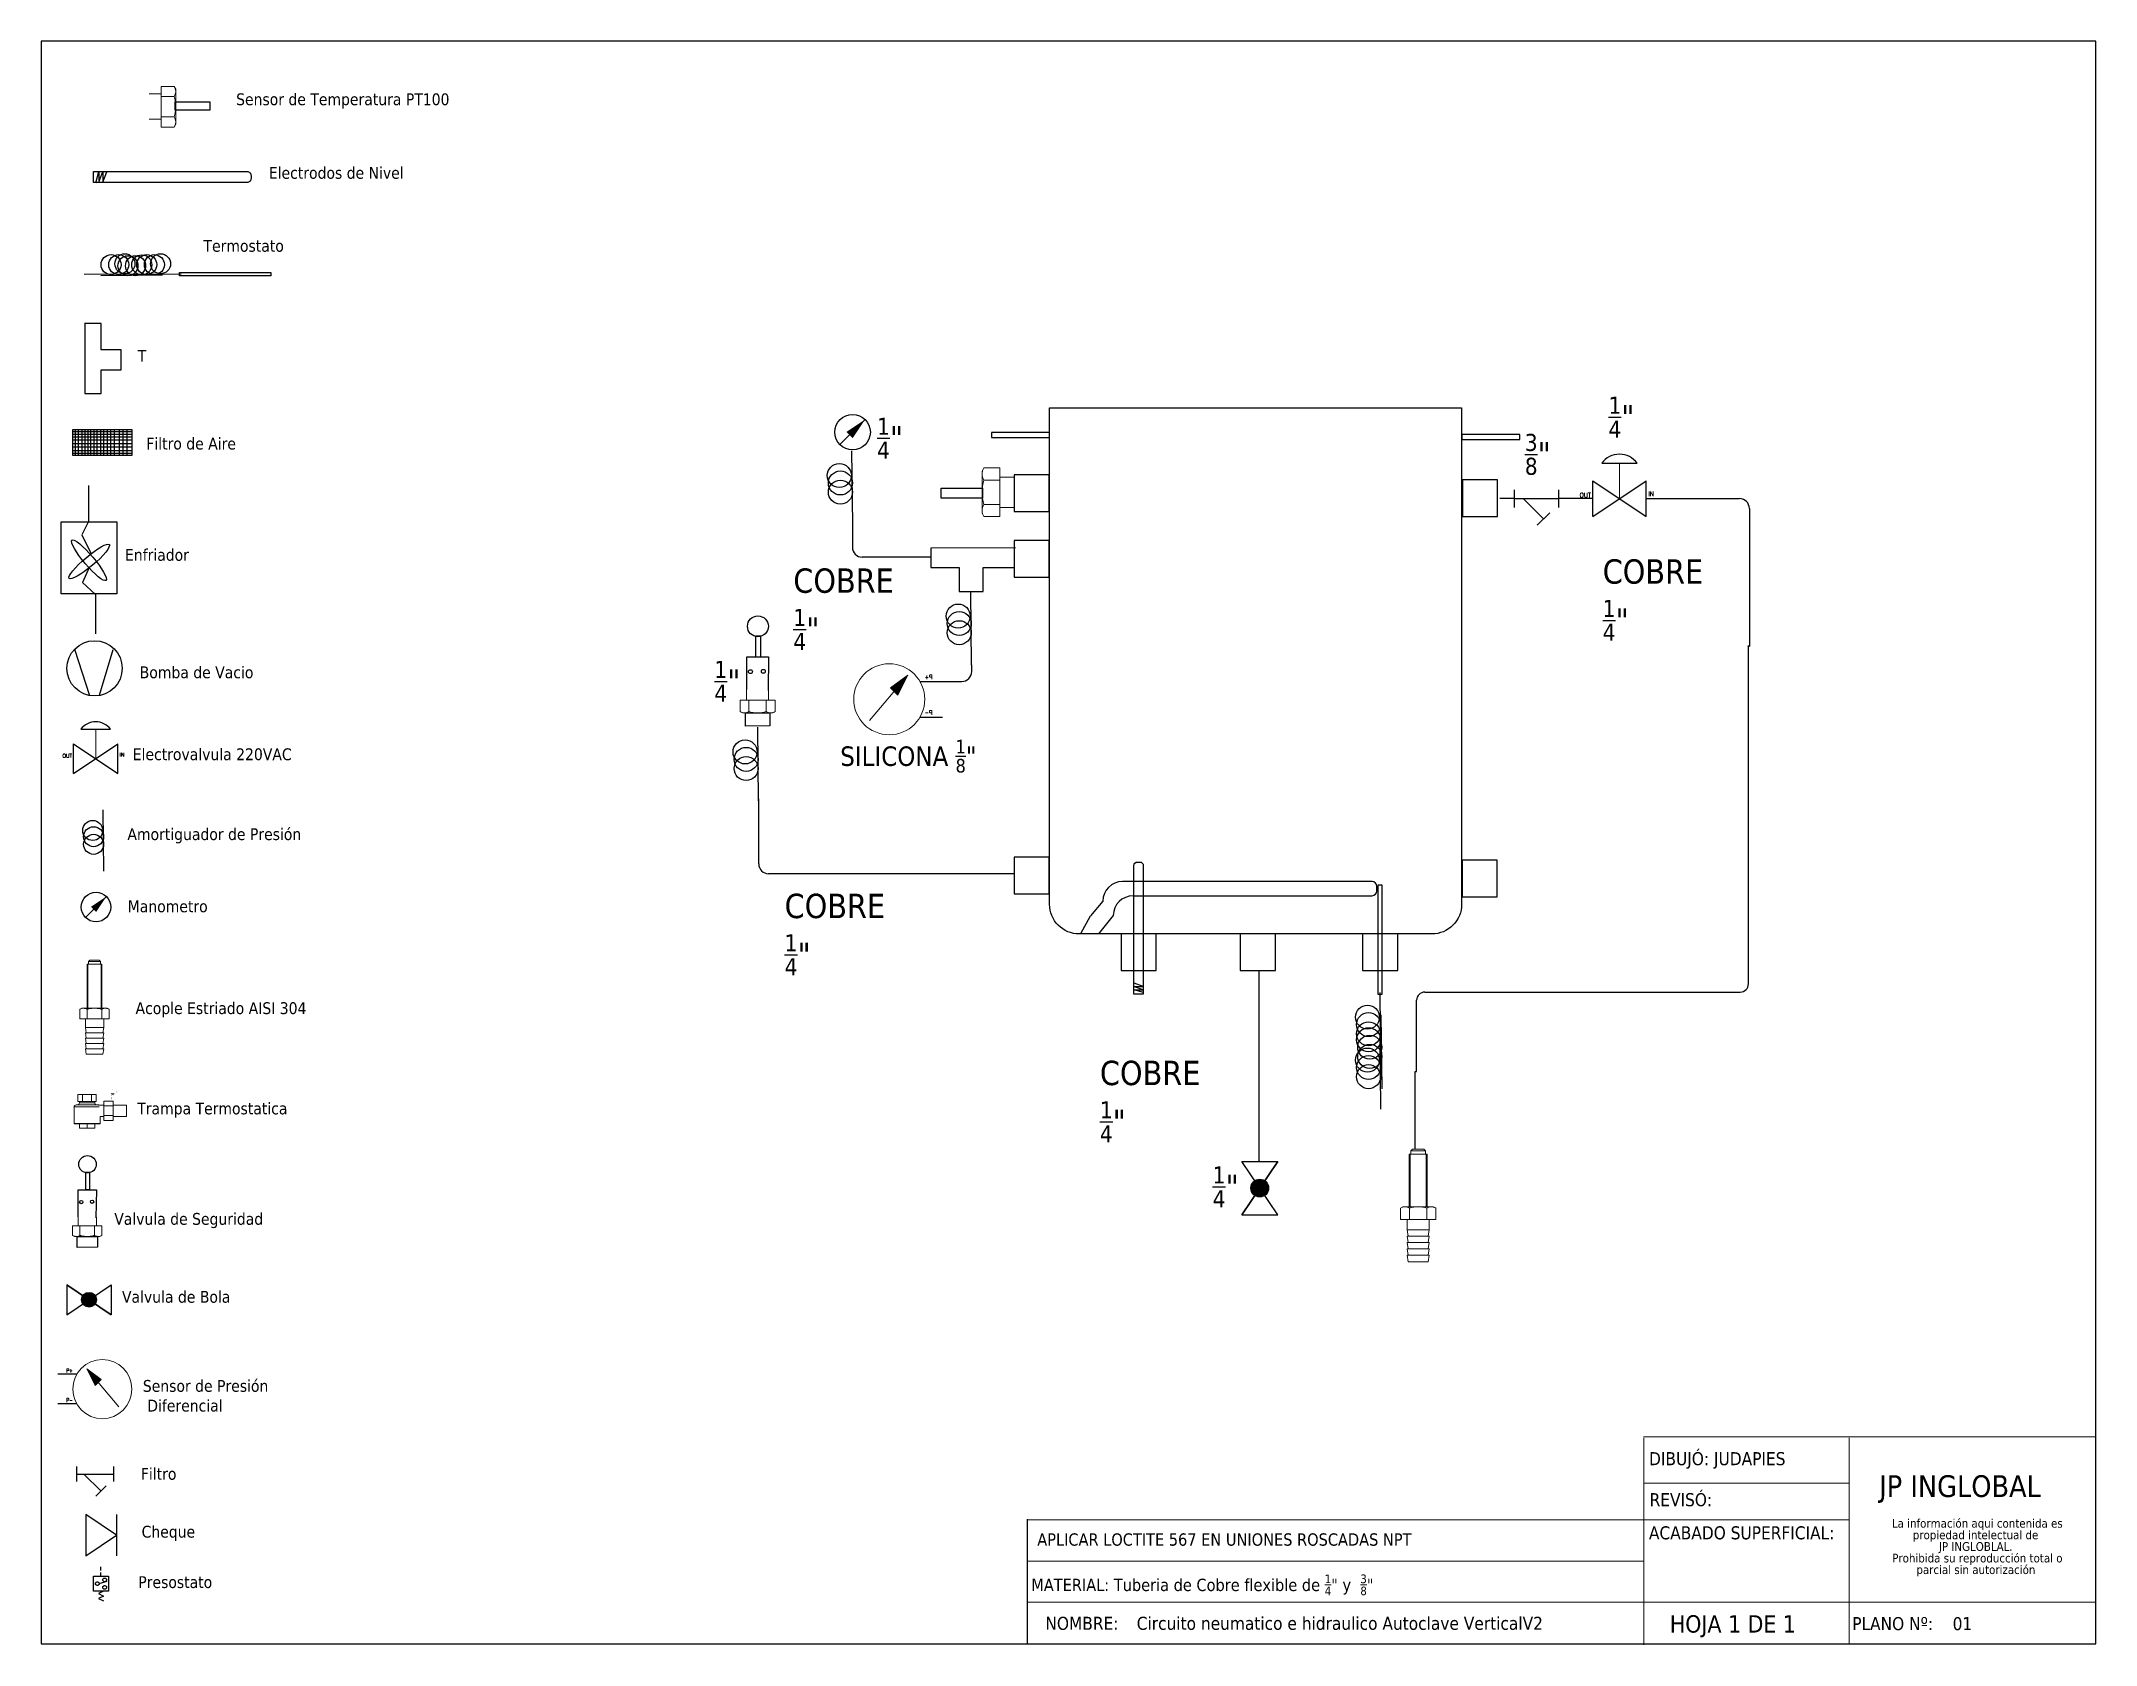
# Model space of a CAD drawing. Header units: millimetres. Extents: x 15 to 265, y 10 to 205.
import ezdxf
from ezdxf.enums import TextEntityAlignment as Align

# ---------------------------------------------------------------- set-up
doc = ezdxf.new("R2010")
doc.units = ezdxf.units.MM
doc.linetypes.add('CENTERX2', pattern=[20.32, 12.7, -2.54, 2.54, -2.54])
for name, color, linetype in [('CONTORNO', 179, 'Continuous'), ('SYMS', 7, 'Continuous'), ('TERMS', 123, 'Continuous'), ('WIRENO', 250, 'Continuous'), ('WIRES', 7, 'Continuous')]:
    doc.layers.add(name, color=color, linetype=linetype)
doc.styles.add('SLDTEXTSTYLE0', font='tahoma.ttf')
doc.styles.add('SLDTEXTSTYLE1', font='tahomabd.ttf')
doc.styles.get("Standard").update_dxf_attribs({"font": 'tahoma.ttf'})
doc.styles.add('WD', font='romans.shx')

# ---------------------------------------------------------------- blocks, each defined once
blk = doc.blocks.new('SW_NOTE_2')
at = {"layer": 'CONTORNO', "color": 0, "char_height": 1.0583, "attachment_point": 2, "style": 'SLDTEXTSTYLE0'}
for s, insert in [('La información aqui contenida es ', (10.29, 1.34)), ('propiedad intelectual de', (10.08, -0.07)), ('JP INGLOBLAL.', (10.1, -1.48)), ('Prohibida su reproducción total o ', (10.3, -2.89)), ('parcial sin autorización', (10.12, -4.3))]:
    blk.add_mtext(s, dxfattribs=dict(at, insert=insert))
blk = doc.blocks.new('HGVA1_DIAPHRAGM_VALVE2')
at = {"color": 7, "linetype": 'Continuous', "lineweight": 0, "ltscale": 3.2258}
for p, q in [((-0.25, 0.5), (0.25, 0.5)), ((0, 0), (0, 0.5))]:
    blk.add_line(p, q, dxfattribs=at)
for p, q in [((-0.375, -0.25), (-0.375, 0.25)), ((-0.375, -0.25), (0.375, 0.25)), ((-0.375, 0.25), (0.375, -0.25)), ((0.375, -0.25), (0.375, 0.25))]:
    blk.add_line(p, q)
at = {"ltscale": 25.4, "flags": 128}
blk.add_lwpolyline([(0.25, 0.5, 0.5), (-0.25, 0.5)], format="xyb", close=True, dxfattribs=at)
at = {"style": 'WD', "flags": 1}
for tag, p in [('INST', (-0.469, 0.748)), ('LOC', (-0.469, 0.587)), ('TAG1', (-0.469, 0.378))]:
    blk.add_attdef(tag, text='', height=0.125, dxfattribs=at).set_placement(p, align=Align.RIGHT)
at = {"style": 'WD'}
blk.add_attdef('TERM01', text='', height=0.0625, dxfattribs=at).set_placement((-0.399, 0.018), align=Align.RIGHT)
for tag, p, height in [('X4TERM01', (-0.375, 0), 0.005), ('X1TERM02', (0.375, 0), 0.005), ('TERM02', (0.406, 0.036), 0.0625), ('RATING1', (0.388, -0.162), 0.125), ('DESC1', (0.388, -0.378), 0.125), ('DESC2', (0.388, -0.562), 0.125), ('WDTAGALT', (0.388, -0.907), 0.125), ('DESC3', (0.388, -0.752), 0.125)]:
    blk.add_attdef(tag, p, '', height=height, dxfattribs=at)
blk.add_attdef('XREF', text='', height=0.0625, rotation=0.0625, dxfattribs=at).set_placement((0.518, 0.271), align=Align.TOP_CENTER)
at = {"style": 'WD', "flags": 1}
for tag, p in [('WDTYPE', (-0.154, -0.127)), ('FAMILY', (-0.143, -0.17)), ('CAT', (-0.143, -0.215)), ('MFG', (-0.141, -0.246)), ('ASSYCODE', (-0.113, -0.275))]:
    blk.add_attdef(tag, text='', height=0.01, dxfattribs=at).set_placement(p, align=Align.CENTER)
blk = doc.blocks.new('HME1_PRESS_M')
blk.add_line((0.036, -0.088), (0.213, 0.089))
blk.add_circle((0.125, 0), 0.125)
blk.add_solid([(0.082, 0.002), (0.126, -0.042), (0.213, 0.089)])
at = {"style": 'WD', "width": 0.7}
for tag, p in [('INST', (0.125, 0.5)), ('LOC', (0.125, 0.344)), ('TAG1', (0.125, 0.188)), ('DESC1', (0.125, -0.344)), ('DESC2', (0.125, -0.5)), ('DESC3', (0.125, -0.656)), ('WDTAGALT', (0.125, -0.812))]:
    blk.add_attdef(tag, text='', height=0.125, dxfattribs=at).set_placement(p, align=Align.CENTER)
blk.add_attdef('TERM01', text='', height=0.0625, dxfattribs=at).set_placement((-0.032, 0.031), align=Align.RIGHT)
at = {"style": 'WD'}
for tag, p, height, flags in [('X4TERM01', (0, 0), 0.005, 1), ('WDTYPE', (0.062, 0.062), 0.01, 1), ('WDBLKNAM', (0.134, 0.001), 0.01, 9), ('X1TERM02', (0.248, 0), 0.005, 1), ('FAMILY', (0.13, -0.035), 0.01, 9)]:
    blk.add_attdef(tag, p, '', height=height, dxfattribs=dict(at, flags=flags))
at = {"style": 'WD', "width": 0.7}
for tag, p, height in [('TERM02', (0.28, 0.031), 0.0625), ('RATING1', (0.281, -0.188), 0.125)]:
    blk.add_attdef(tag, p, '', height=height, dxfattribs=at)
at = {"style": 'WD'}
blk.add_attdef('XREF', text='', height=0.0625, dxfattribs=at).set_placement((-0.031, -0.125), align=Align.RIGHT)
at = {"linetype": 'Continuous', "style": 'WD', "flags": 9}
for tag, p in [('MFG', (0.128, -0.085)), ('ASSYCODE', (0.13, -0.103)), ('CAT', (0.13, -0.066))]:
    blk.add_attdef(tag, p, '', height=0.01, dxfattribs=at)
blk = doc.blocks.new('Acople Estriado')
at = {"color": 7, "linetype": 'Continuous', "lineweight": 15}
for p, q in [((6.78, 5.633), (6.78, 5.138)), ((6.78, 5.633), (6.947, 5.633)), ((6.811, 5.678), (6.796, 5.663)), ((6.796, 5.663), (6.796, 5.633)), ((6.931, 5.663), (6.796, 5.663)), ((6.811, 5.678), (6.916, 5.678)), ((6.931, 5.663), (6.916, 5.678)), ((6.931, 5.633), (6.931, 5.663)), ((6.947, 5.138), (6.947, 5.633)), ((6.721, 5.138), (6.699, 5.126)), ((6.699, 5.126), (6.699, 5.019)), ((6.699, 5.019), (6.781, 5.019)), ((6.74, 5.138), (6.721, 5.138)), ((6.864, 5.138), (6.74, 5.138)), ((6.761, 5.019), (6.761, 4.922)), ((6.781, 5.126), (6.781, 5.019)), ((6.781, 5.019), (6.946, 5.019)), ((6.988, 5.138), (6.864, 5.138)), ((6.946, 5.126), (6.946, 5.019)), ((6.946, 5.019), (7.029, 5.019)), ((6.967, 4.922), (6.967, 5.019)), ((7.007, 5.138), (6.988, 5.138)), ((7.029, 5.126), (7.007, 5.138)), ((7.029, 5.126), (7.029, 5.019)), ((6.761, 4.922), (6.769, 4.862)), ((6.864, 4.922), (6.761, 4.922)), ((6.761, 4.862), (6.769, 4.802)), ((6.864, 4.862), (6.761, 4.862)), ((6.967, 4.922), (6.864, 4.922)), ((6.967, 4.862), (6.864, 4.862)), ((6.959, 4.862), (6.967, 4.922)), ((6.959, 4.802), (6.967, 4.862)), ((6.761, 4.802), (6.769, 4.742)), ((6.864, 4.802), (6.761, 4.802)), ((6.761, 4.742), (6.769, 4.682)), ((6.864, 4.742), (6.761, 4.742)), ((6.761, 4.682), (6.769, 4.622)), ((6.864, 4.682), (6.761, 4.682)), ((6.967, 4.802), (6.864, 4.802)), ((6.967, 4.742), (6.864, 4.742)), ((6.967, 4.682), (6.864, 4.682)), ((6.959, 4.742), (6.967, 4.802)), ((6.959, 4.682), (6.967, 4.742)), ((6.959, 4.622), (6.967, 4.682)), ((6.864, 4.622), (6.769, 4.622)), ((6.959, 4.622), (6.864, 4.622))]:
    blk.add_line(p, q, dxfattribs=at)
at = {"color": 7, "linetype": 'Continuous', "lineweight": 0}
for p, q in [((6.79, 5.633), (6.79, 5.138)), ((6.938, 5.633), (6.938, 5.138))]:
    blk.add_line(p, q, dxfattribs=at)
at = {"color": 7, "linetype": 'Continuous', "lineweight": 15}
for points, knots in [([(6.699, 5.126), (6.706, 5.13), (6.712, 5.133), (6.726, 5.137), (6.733, 5.138), (6.74, 5.138)], [0, 0, 0, 0, 0.5, 0.5, 1, 1, 1, 1]), ([(6.74, 5.138), (6.744, 5.138), (6.747, 5.138), (6.754, 5.137), (6.757, 5.136), (6.768, 5.133), (6.775, 5.13), (6.781, 5.126)], [0, 0, 0, 0, 0.25, 0.25, 0.5, 0.5, 1, 1, 1, 1]), ([(6.864, 5.138), (6.85, 5.138), (6.836, 5.137), (6.808, 5.133), (6.795, 5.13), (6.781, 5.126)], [0, 0, 0, 0, 0.5, 0.5, 1, 1, 1, 1]), ([(6.946, 5.126), (6.933, 5.13), (6.919, 5.133), (6.892, 5.137), (6.878, 5.138), (6.864, 5.138)], [0, 0, 0, 0, 0.5, 0.5, 1, 1, 1, 1]), ([(6.946, 5.126), (6.953, 5.13), (6.96, 5.133), (6.974, 5.137), (6.981, 5.138), (6.988, 5.138)], [0, 0, 0, 0, 0.5, 0.5, 1, 1, 1, 1]), ([(6.988, 5.138), (6.991, 5.138), (6.995, 5.138), (7.002, 5.137), (7.005, 5.136), (7.015, 5.133), (7.022, 5.13), (7.029, 5.126)], [0, 0, 0, 0, 0.25, 0.25, 0.5, 0.5, 1, 1, 1, 1])]:
    blk.add_open_spline(points, degree=3, knots=knots, dxfattribs=at)
blk = doc.blocks.new('Trampo')
for points in [[(117.7, 258.3), (117.2, 257.8), (116.2, 257.8), (115.7, 257.3), (115.7, 256.3), (117.7, 256.3), (117.7, 256.3), (115.6, 256.3), (115.6, 257.3), (116.2, 257.9), (117.2, 257.9), (117.7, 258.4), (117.7, 258.9), (117.2, 259.3), (116.2, 259.3), (115.7, 258.8), (115.6, 258.9), (116.2, 259.4), (117.2, 259.4), (117.7, 258.9)], [(117.2, 260.5), (116.2, 260.5), (116.2, 260.5), (116.6, 260.5), (116.6, 263.5), (116.2, 263), (116.1, 263.1), (116.7, 263.6), (116.7, 263.6), (116.7, 260.5), (117.2, 260.5)], [(119.7, 262.2), (119, 260.7), (118.9, 260.7), (119.6, 262.2)], [(120.5, 262.2), (119.7, 260.7), (119.6, 260.7), (120.4, 262.2)]]:
    blk.add_hatch(color=7).paths.add_polyline_path(points)
at = {"color": 7, "linetype": 'Continuous', "lineweight": 15}
for points in [[(90.5, 251.1), (90.5, 239.8), (90.5, 239.8)], [(92, 252.5), (106.7, 252.5), (106.7, 252.5)], [(93.1, 259.5), (105.5, 259.5), (105.5, 254.7), (93.1, 254.7)], [(93.1, 254.7), (93.1, 259.5), (93.1, 259.5)], [(94.2, 254.7), (94.2, 254), (94.2, 254)], [(96.2, 254.7), (96.2, 259.5), (96.2, 259.5)], [(102.4, 254.7), (102.4, 259.5), (102.4, 259.5)], [(104.5, 254), (104.5, 254.7), (104.5, 254.7)], [(110.7, 252.3), (107.4, 252.3), (107.4, 252.3)], [(117, 255), (110.7, 255), (110.7, 241.9), (117, 241.9)], [(117, 251.8), (110.7, 251.8), (110.7, 251.8)], [(117, 255), (117, 241.9), (117, 241.9)], [(126.1, 252.3), (117, 252.3), (117, 252.3)], [(126.1, 252.3), (126.1, 244.6), (126.1, 244.6)], [(107.9, 239.7), (90.7, 239.7), (90.7, 239.7)], [(104.5, 239.7), (104.5, 236.7), (94.2, 236.7), (94.2, 239.7)], [(99.3, 239.7), (99.3, 236.7), (99.3, 236.7)], [(108.2, 239.8), (108.2, 244.6), (108.2, 244.6)], [(108.2, 244.6), (110.7, 244.6), (110.7, 244.6)], [(117, 245.2), (110.7, 245.2), (110.7, 245.2)], [(117, 244.6), (126.1, 244.6), (126.1, 244.6)]]:
    blk.add_lwpolyline(points, dxfattribs=at)
at = {"color": 8, "linetype": 'Continuous', "lineweight": 15}
for points in [[(107.6, 251.1), (90.5, 251.1), (90.5, 251.1)], [(94.2, 254), (104.5, 254), (104.5, 254)], [(90.5, 239.8), (108.2, 239.8), (108.2, 239.8)]]:
    blk.add_lwpolyline(points, dxfattribs=at)
at = {"color": 7, "linetype": 'Continuous', "lineweight": 20}
blk.add_lwpolyline([(115.6, 260), (117.7, 260), (117.7, 260)], dxfattribs=at)
at = {"color": 7, "linetype": 'Continuous', "lineweight": 15}
for points in [[(91.9, 252.5), (91.1, 252.5), (90.5, 251.9), (90.5, 251.1)], [(92.7, 252.5), (93.5, 252.5), (94.1, 253.2), (94.1, 254)], [(104.5, 254), (104.5, 253.2), (105.1, 252.5), (105.9, 252.5)], [(107.4, 252.3), (107.1, 252.5), (106.9, 252.5), (106.6, 252.5)], [(90.5, 239.9), (90.5, 239.7), (90.6, 239.7), (90.7, 239.7)], [(107.9, 239.7), (108, 239.7), (108.1, 239.7), (108.1, 239.9)]]:
    blk.add_open_spline(points, degree=3, dxfattribs=at)
blk = doc.blocks.new('Valvula Tipo Anillo')
for p, q in [((7.88, 11.213), (7.88, 11.519)), ((7.88, 11.519), (8.084, 11.519)), ((8.084, 11.519), (8.079, 11.203))]:
    blk.add_line(p, q)
at = {"color": 7, "linetype": 'Continuous', "lineweight": 15}
for p, q in [((7.878, 11.21), (7.878, 11.113)), ((8.084, 11.113), (8.084, 11.21)), ((7.816, 11.006), (7.816, 11.113)), ((7.898, 11.113), (7.816, 11.113)), ((7.816, 11.006), (7.838, 10.994)), ((7.898, 11.006), (7.898, 11.113)), ((8.063, 11.113), (7.898, 11.113)), ((8.063, 11.006), (8.063, 11.113)), ((8.146, 11.113), (8.063, 11.113)), ((8.124, 10.994), (8.146, 11.006)), ((8.146, 11.006), (8.146, 11.113)), ((7.838, 10.994), (7.857, 10.994)), ((7.857, 10.994), (7.981, 10.994)), ((7.981, 10.994), (8.105, 10.994)), ((8.105, 10.994), (8.124, 10.994))]:
    blk.add_line(p, q, dxfattribs=at)
for points in [[(7.962, 11.521), (8.01, 11.521), (8.01, 11.713), (7.962, 11.713)], [(8.097, 10.995), (8.097, 10.873), (7.867, 10.871), (7.867, 10.993)]]:
    blk.add_lwpolyline(points, close=True)
for centre, radius in [((7.984, 11.807), 0.0981), ((7.914, 11.381), 0.0185), ((8.035, 11.384), 0.0185)]:
    blk.add_circle(centre, radius)
for points, knots in [([(7.857, 10.994), (7.854, 10.994), (7.85, 10.994), (7.843, 10.995), (7.84, 10.996), (7.829, 10.999), (7.823, 11.002), (7.816, 11.006)], [0, 0, 0, 0, 0.25, 0.25, 0.5, 0.5, 1, 1, 1, 1]), ([(7.898, 11.006), (7.892, 11.002), (7.885, 10.999), (7.871, 10.995), (7.864, 10.994), (7.857, 10.994)], [0, 0, 0, 0, 0.5, 0.5, 1, 1, 1, 1]), ([(7.898, 11.006), (7.912, 11.002), (7.926, 10.999), (7.953, 10.995), (7.967, 10.994), (7.981, 10.994)], [0, 0, 0, 0, 0.5, 0.5, 1, 1, 1, 1]), ([(7.981, 10.994), (7.995, 10.994), (8.009, 10.995), (8.036, 10.999), (8.05, 11.002), (8.063, 11.006)], [0, 0, 0, 0, 0.5, 0.5, 1, 1, 1, 1]), ([(8.105, 10.994), (8.101, 10.994), (8.098, 10.994), (8.091, 10.995), (8.087, 10.996), (8.077, 10.999), (8.07, 11.002), (8.063, 11.006)], [0, 0, 0, 0, 0.25, 0.25, 0.5, 0.5, 1, 1, 1, 1]), ([(8.146, 11.006), (8.139, 11.002), (8.132, 10.999), (8.119, 10.995), (8.112, 10.994), (8.105, 10.994)], [0, 0, 0, 0, 0.5, 0.5, 1, 1, 1, 1])]:
    blk.add_open_spline(points, degree=3, knots=knots, dxfattribs=at)
blk = doc.blocks.new('HGVA1_BALL_VALVE')
h = blk.add_hatch(color=256)
edge = h.paths.add_edge_path()
edge.add_arc((0, 0), 0.125, 0, 360)
at = {"ltscale": 3.2258}
for p, q in [((-0.375, 0.254), (0.375, -0.254)), ((-0.375, -0.254), (0.375, 0.254)), ((-0.375, 0.254), (-0.375, -0.254)), ((0.375, 0.254), (0.375, -0.254))]:
    blk.add_line(p, q, dxfattribs=at)
at = {"ltscale": 25.4, "flags": 128}
blk.add_lwpolyline([(0.375, 0.254), (0.375, -0.254), (-0.375, 0.254), (-0.375, -0.254)], close=True, dxfattribs=at)
at = {"ltscale": 3.2258}
blk.add_circle((0, 0), 0.125, dxfattribs=at)
at = {"ltscale": 25.4}
blk.add_circle((0, 0), 0.125, dxfattribs=at)
at = {"style": 'WD', "flags": 1}
for tag, height, p in [('LOC', 0.125, (0.011, 0.516)), ('INST', 0.125, (0.028, 0.678)), ('TAG1', 0.125, (0, 0.307)), ('FAMILY', 0.01, (-0.482, -0.121)), ('WDTYPE', 0.01, (-0.475, -0.062)), ('CAT', 0.01, (-0.482, -0.165)), ('MFG', 0.01, (-0.481, -0.197)), ('ASSYCODE', 0.01, (-0.453, -0.226))]:
    blk.add_attdef(tag, text='', height=height, dxfattribs=at).set_placement(p, align=Align.CENTER)
at = {"style": 'WD'}
blk.add_attdef('XREF', text='', height=0.0625, rotation=0.0625, dxfattribs=at).set_placement((0.541, 0.293), align=Align.TOP_CENTER)
blk.add_attdef('TERM01', text='', height=0.0625, dxfattribs=at).set_placement((-0.399, 0.018), align=Align.RIGHT)
for tag, p, height in [('X4TERM01', (-0.375, 0), 0.005), ('X8TERM02', (0, 0), 0.005), ('TERM02', (0.052, -0.037), 0.0625), ('X1TERM03', (0.375, 0), 0.005), ('TERM03', (0.406, 0.036), 0.0625), ('RATING1', (0.409, -0.162), 0.125), ('DESC1', (0.409, -0.341), 0.125), ('DESC2', (0.409, -0.525), 0.125), ('WDTAGALT', (0.409, -0.873), 0.125), ('DESC3', (0.409, -0.715), 0.125)]:
    blk.add_attdef(tag, p, '', height=height, dxfattribs=at)
blk = doc.blocks.new('HMT1_DIFFERENTIAL_PRESSURE_GAUGE')
blk.add_hatch(color=7).paths.add_polyline_path([(-0.26, 0.34), (-0.12, 0.06), (-0.02, 0.16)])
at = {"color": 7, "linetype": 'Continuous', "lineweight": 0, "ltscale": 645.15999}
for p, q in [((-0.26, 0.34), (0.28, -0.3)), ((-0.26, 0.34), (-0.12, 0.06)), ((-0.26, 0.34), (-0.02, 0.16)), ((-0.12, 0.06), (-0.02, 0.16))]:
    blk.add_line(p, q, dxfattribs=at)
for p, q in [((-0.437, 0.25), (-0.75, 0.25)), ((-0.437, -0.25), (-0.75, -0.25))]:
    blk.add_line(p, q)
at = {"color": 255, "linetype": 'Continuous', "lineweight": 0, "ltscale": 25.4, "flags": 128}
blk.add_lwpolyline([(-0.26, 0.34), (-0.12, 0.06), (-0.02, 0.16)], close=True, dxfattribs=at)
at = {"color": 7, "linetype": 'Continuous', "lineweight": 0, "ltscale": 645.15999}
blk.add_circle((0, 0), 0.5, dxfattribs=at)
at = {"style": 'WD', "width": 0.7}
for tag, p in [('INST', (-0.01, 0.781)), ('TAG1', (-0.01, 0.531)), ('LOC', (-0.01, 0.656)), ('DESC1', (0.021, -0.625)), ('DESC2', (0.021, -0.75)), ('DESC3', (0.021, -0.875)), ('WDTAGALT', (0.021, -1))]:
    blk.add_attdef(tag, text='', height=0.0938, dxfattribs=at).set_placement(p, align=Align.CENTER)
for tag, p in [('TERM01', (-0.5, 0.281)), ('TERM02', (-0.5, -0.219))]:
    blk.add_attdef(tag, text='', height=0.0625, dxfattribs=at).set_placement(p, align=Align.RIGHT)
at = {"style": 'WD'}
for tag, p, height, flags in [('X4TERM01', (-0.75, 0.25), 0.005, 1), ('X1TERM03', (0.5, 0), 0.005, 1), ('X4TERM02', (-0.75, -0.25), 0.005, 1), ('WDBLKNAM', (-0.209, -0.188), 0.01, 9), ('FAMILY', (-0.208, -0.062), 0.01, 9)]:
    blk.add_attdef(tag, p, '', height=height, dxfattribs=dict(at, flags=flags))
at = {"style": 'WD', "width": 0.7}
for tag, p, height in [('TERM03', (0.531, 0.031), 0.0625), ('RATING1', (0.469, -0.375), 0.0938)]:
    blk.add_attdef(tag, p, '', height=height, dxfattribs=at)
at = {"flags": 1}
blk.add_attdef('WDTYPE', (-0.219, -0.25), '', height=0.01, dxfattribs=at)
at = {"linetype": 'Continuous', "style": 'WD', "flags": 9}
for tag, p in [('ASSYCODE', (-0.208, -0.156)), ('CAT', (-0.208, -0.094)), ('MFG', (-0.208, -0.125))]:
    blk.add_attdef(tag, p, '', height=0.01, dxfattribs=at)
at = {"style": 'WD'}
blk.add_attdef('XREF', text='', height=0.0625, dxfattribs=at).set_placement((-0.438, -0.406), align=Align.RIGHT)
blk = doc.blocks.new('HST1_STRAINER_Y_TYPE')
at = {"ltscale": 3.2258}
for p, q in [((0, 0.125), (0, -0.125)), ((0.625, 0.125), (0.625, -0.125)), ((0, 0), (0.625, 0)), ((0.125, 0), (0.412, -0.287)), ((0.324, -0.376), (0.501, -0.199))]:
    blk.add_line(p, q, dxfattribs=at)
at = {"style": 'WD', "flags": 1}
for tag, height, p in [('LOC', 0.125, (0.306, 0.549)), ('INST', 0.125, (0.33, 0.71)), ('TAG1', 0.125, (0.324, 0.34)), ('FAMILY', 0.01, (1.09, 0.044)), ('CAT', 0.01, (1.09, -0.001)), ('WDTYPE', 0.01, (1.102, -0.093)), ('MFG', 0.01, (1.092, -0.032)), ('ASSYCODE', 0.01, (1.12, -0.061))]:
    blk.add_attdef(tag, text='', height=height, dxfattribs=at).set_placement(p, align=Align.CENTER)
at = {"style": 'WD'}
for tag, height, p in [('WDTAGALT', 0.125, (0.035, 0.2)), ('TERM01', 0.0625, (-0.024, 0.018))]:
    blk.add_attdef(tag, text='', height=height, dxfattribs=at).set_placement(p, align=Align.RIGHT)
for tag, p, height in [('RATING1', (0.6, 0.18), 0.125), ('X4TERM01', (0, 0), 0.005), ('X1TERM03', (0.625, 0), 0.005), ('TERM03', (0.632, 0.013), 0.0625), ('DESC1', (-0.666, -0.258), 0.125), ('X8TERM02', (0.412, -0.287), 0.005), ('DESC2', (-0.666, -0.442), 0.125), ('DESC3', (-0.666, -0.632), 0.125), ('TERM02', (0.447, -0.365), 0.0625)]:
    blk.add_attdef(tag, p, '', height=height, dxfattribs=at)
blk.add_attdef('XREF', text='', height=0.0625, rotation=0.0625, dxfattribs=at).set_placement((0.649, -0.434), align=Align.TOP_CENTER)
blk = doc.blocks.new('HVL1_PRESS_SW')
for p, q in [((-0.031, -0.126), (-0.031, 0.125)), ((-0.031, 0.125), (0.219, 0.125)), ((0.061, 0.005), (0.198, 0.04)), ((0.094, 0.222), (0.094, 0.282)), ((0.094, 0.125), (0.094, 0.188)), ((0.219, 0.125), (0.219, -0.126)), ((0.219, -0.126), (-0.031, -0.126)), ((0.135, -0.126), (0.052, -0.167)), ((0.052, -0.167), (0.135, -0.209)), ((0.135, -0.209), (0.052, -0.251)), ((0.052, -0.251), (0.135, -0.293))]:
    blk.add_line(p, q)
for centre in [(0.032, 0), (0.156, 0.063), (0.156, -0.063)]:
    blk.add_circle(centre, 0.0314)
at = {"style": 'WD', "width": 0.7}
for tag, height, p in [('INST', 0.125, (-0.062, 0.5)), ('LOC', 0.125, (-0.062, 0.344)), ('TAG1', 0.125, (-0.062, 0.188)), ('TERM01', 0.0625, (-0.062, 0.031)), ('DESC1', 0.125, (-0.062, -0.281)), ('DESC2', 0.125, (-0.062, -0.438)), ('RATING1', 0.125, (0.775, -0.281)), ('WDTAGALT', 0.125, (-0.062, -0.75)), ('DESC3', 0.125, (-0.062, -0.594))]:
    blk.add_attdef(tag, text='', height=height, dxfattribs=at).set_placement(p, align=Align.RIGHT)
at = {"style": 'WD'}
for tag, p, height, flags in [('WDBLKNAM', (0.405, 0.344), 0.01, 9), ('X4TERM01', (0, 0), 0.005, 1), ('WDTYPE', (0.062, 0.062), 0.01, 1), ('X2TERM04', (0.094, 0.281), 0.005, 1), ('X1TERM02', (0.187, 0.063), 0.005, 1), ('FAMILY', (0.406, 0.312), 0.01, 9), ('X1TERM03', (0.187, -0.063), 0.005, 1)]:
    blk.add_attdef(tag, p, '', height=height, dxfattribs=dict(at, flags=flags))
at = {"style": 'WD', "width": 0.7}
for tag, p in [('TERM04', (0.125, 0.25)), ('TERM02', (0.25, 0.094)), ('TERM03', (0.25, -0.031))]:
    blk.add_attdef(tag, p, '', height=0.0625, dxfattribs=at)
at = {"linetype": 'Continuous', "style": 'WD', "flags": 9}
for tag, p in [('ASSYCODE', (0.406, 0.219)), ('CAT', (0.406, 0.281)), ('MFG', (0.406, 0.25))]:
    blk.add_attdef(tag, p, '', height=0.01, dxfattribs=at)
at = {"style": 'WD', "width": 0.7}
blk.add_attdef('TERM05', text='', height=0.0625, dxfattribs=at).set_placement((0.125, -0.406), align=Align.CENTER)
at = {"style": 'WD'}
blk.add_attdef('XREF', (0.281, -0.375), '', height=0.0625, dxfattribs=at)
blk = doc.blocks.new('ColaMarrano')
at = {"layer": 'WIRENO'}
blk.add_line((96.3, 200.92), (96.42, 188.45), dxfattribs=at)
for centre in [(94.22, 196.73), (94.4, 195.47), (94.4, 193.92)]:
    blk.add_circle(centre, 2.03, dxfattribs=at)
blk = doc.blocks.new('HDI1')
for p, q in [((0.0469, 0), (-0.0469, 0.0625)), ((-0.0469, 0.0625), (-0.0469, -0.0625)), ((-0.0469, -0.0625), (0.0469, 0)), ((0.0469, 0.0625), (0.0469, -0.0625))]:
    blk.add_line(p, q)
at = {"style": 'WD'}
for tag, width, p in [('INST', 0.7, (0, 0.8883)), ('LOC', 0.7, (0, 0.7187)), ('DESC1', 0.7, (0, 0.5625)), ('DESC2', 0.7, (0, 0.4062)), ('RATING1', 0.9, (0.0055, 0.0938))]:
    blk.add_attdef(tag, text='', height=0.125, dxfattribs=dict(at, width=width)).set_placement(p, align=Align.CENTER)
blk.add_attdef('TAG1', text='', height=0.125, dxfattribs=at).set_placement((0, 0.25), align=Align.CENTER)
for tag, p, height, flags in [('WDBLKNAM', (0.2047, 0.1329), 0.01, 9), ('FAMILY', (0.2047, 0.1523), 0.01, 9), ('X4TERM01', (-0.0469, 0), 0.0125, 1), ('X1TERM02', (0.0469, 0), 0.0125, 1)]:
    blk.add_attdef(tag, p, '', height=height, dxfattribs=dict(at, flags=flags))
at = {"linetype": 'Continuous', "style": 'WD', "flags": 9}
for tag, p in [('ASSYCODE', (0.2188, 0.0625)), ('MFG', (0.2278, 0.0887)), ('CAT', (0.2297, 0.1082))]:
    blk.add_attdef(tag, text='', height=0.01, dxfattribs=at).set_placement(p, align=Align.CENTER)
at = {"linetype": 'Continuous', "style": 'WD', "flags": 8}
blk.add_attdef('TERM01', text='', height=0.125, dxfattribs=at).set_placement((-0.125, -0.0312), align=Align.TOP_RIGHT)
blk.add_attdef('TERM02', text='', height=0.125, dxfattribs=at).set_placement((0.1094, -0.0314), align=Align.TOP_LEFT)
at = {"style": 'WD', "width": 0.9}
blk.add_attdef('RATING2', text='', height=0.125, dxfattribs=at).set_placement((0.0055, -0.1876), align=Align.TOP_CENTER)
blk = doc.blocks.new('Bomba Vacio')
at = {"layer": 'WIRENO'}
for p, q in [((222.52, 152.69), (218.83, 163.9)), ((224.82, 152.84), (228.2, 163.9))]:
    blk.add_line(p, q, dxfattribs=at)
blk.add_circle((223.65, 159.36), 6.72, dxfattribs=at)
blk = doc.blocks.new('Cooler')
at = {"layer": 'WIRENO'}
for p, q in [((61.05, 155.36), (61.05, 161.29)), ((60.91, 155.36), (59.87, 153.28)), ((59.87, 153.28), (61.37, 150.31)), ((61.09, 147.98), (60.01, 145.56)), ((60.01, 145.56), (62.09, 143.63)), ((62.09, 143.63), (62.09, 137.25))]:
    blk.add_line(p, q, dxfattribs=at)
blk.add_lwpolyline([(56.51, 155.41), (65.57, 155.41), (65.57, 143.72), (56.51, 143.72)], close=True, dxfattribs=at)
for centre, major_axis in [((61.09, 148.97), (-3.26, -2.75)), ((61.05, 149.16), (2.75, -3.26))]:
    blk.add_ellipse(centre, major_axis=major_axis, ratio=0.188132, dxfattribs=at)
blk = doc.blocks.new('Filtro')
at = {"layer": 'WIRENO'}
for p, q in [((95.97, 119.72), (103.12, 119.72)), ((95.97, 119.41), (103.12, 119.41)), ((95.97, 119.07), (103.12, 119.07)), ((95.97, 118.71), (103.12, 118.71)), ((95.97, 118.27), (103.12, 118.27)), ((95.97, 117.88), (103.12, 117.88)), ((96.25, 119.99), (96.25, 116.83)), ((96.62, 119.95), (96.62, 116.79)), ((97.03, 119.95), (97.03, 116.79)), ((97.4, 119.95), (97.4, 116.79)), ((97.77, 119.99), (97.77, 116.83)), ((98.1, 119.99), (98.1, 116.83)), ((98.51, 119.99), (98.51, 116.83)), ((98.88, 119.95), (98.88, 116.79)), ((99.33, 119.99), (99.33, 116.83)), ((99.7, 119.99), (99.7, 116.83)), ((100.11, 119.99), (100.11, 116.83)), ((100.52, 119.99), (100.52, 116.83)), ((100.98, 119.99), (100.98, 116.83)), ((101.59, 119.99), (101.59, 116.83)), ((102.04, 119.99), (102.04, 116.83)), ((102.54, 119.99), (102.54, 116.83)), ((95.97, 117.41), (103.12, 117.41)), ((95.97, 117.08), (103.12, 117.08))]:
    blk.add_line(p, q, dxfattribs=at)
blk.add_lwpolyline([(95.95, 119.98), (103.11, 119.98), (103.11, 116.82), (95.95, 116.82)], close=True, dxfattribs=at)
blk = doc.blocks.new('TT')
at = {"layer": 'WIRENO'}
for p, q in [((59.03, 150.75), (59.05, 142.17)), ((61.02, 150.66), (59.05, 150.66)), ((61.02, 147.48), (61.02, 150.66)), ((63.45, 147.48), (61.02, 147.48)), ((63.45, 145.05), (63.45, 147.48)), ((61.02, 142.17), (61.02, 145.05)), ((61.02, 145.05), (63.45, 145.05)), ((59.05, 142.17), (61.02, 142.17))]:
    blk.add_line(p, q, dxfattribs=at)
blk = doc.blocks.new('Nivel')
at = {"layer": 'WIRENO'}
for p, q in [((103.38, 60.01), (103.74, 61.39)), ((103.74, 61.39), (103.74, 60.1)), ((103.74, 60.1), (104.25, 61.39)), ((104.25, 61.39), (104.25, 60.07)), ((104.25, 60.07), (104.74, 61.36))]:
    blk.add_line(p, q, dxfattribs=at)
blk.add_lwpolyline([(103.12, 61.39), (121.77, 61.39, -0.414214), (122.27, 60.89), (122.27, 60.54, -0.414214), (121.77, 60.04), (103.12, 60.04)], format="xyb", close=True, dxfattribs=at)
blk = doc.blocks.new('PT100')
at = {"color": 7, "linetype": 'Continuous', "lineweight": 15}
for p, q in [((12.526, 10.857), (12.429, 10.857)), ((12.633, 10.919), (12.526, 10.919)), ((12.526, 10.919), (12.526, 10.837)), ((12.633, 10.837), (12.526, 10.837)), ((12.526, 10.837), (12.526, 10.672)), ((12.645, 10.897), (12.633, 10.919)), ((12.645, 10.878), (12.645, 10.897)), ((12.645, 10.754), (12.645, 10.878)), ((12.645, 10.631), (12.645, 10.754)), ((12.429, 10.652), (12.526, 10.652)), ((12.633, 10.672), (12.526, 10.672)), ((12.526, 10.672), (12.526, 10.589)), ((12.633, 10.589), (12.526, 10.589)), ((12.633, 10.589), (12.645, 10.612)), ((12.645, 10.612), (12.645, 10.631))]:
    blk.add_line(p, q, dxfattribs=at)
blk.add_lwpolyline([(12.642, 10.794), (12.922, 10.794), (12.922, 10.726), (12.642, 10.726)], close=True)
for points, knots in [([(12.633, 10.919), (12.637, 10.913), (12.64, 10.906), (12.644, 10.892), (12.645, 10.885), (12.645, 10.878)], [0, 0, 0, 0, 0.5, 0.5, 1, 1, 1, 1]), ([(12.645, 10.878), (12.645, 10.875), (12.645, 10.871), (12.644, 10.864), (12.643, 10.861), (12.64, 10.85), (12.637, 10.844), (12.633, 10.837)], [0, 0, 0, 0, 0.25, 0.25, 0.5, 0.5, 1, 1, 1, 1]), ([(12.645, 10.754), (12.645, 10.768), (12.644, 10.782), (12.64, 10.81), (12.637, 10.824), (12.633, 10.837)], [0, 0, 0, 0, 0.5, 0.5, 1, 1, 1, 1]), ([(12.633, 10.672), (12.637, 10.685), (12.64, 10.699), (12.644, 10.727), (12.645, 10.74), (12.645, 10.754)], [0, 0, 0, 0, 0.5, 0.5, 1, 1, 1, 1]), ([(12.633, 10.672), (12.637, 10.665), (12.64, 10.658), (12.644, 10.645), (12.645, 10.638), (12.645, 10.631)], [0, 0, 0, 0, 0.5, 0.5, 1, 1, 1, 1]), ([(12.645, 10.631), (12.645, 10.627), (12.645, 10.624), (12.644, 10.617), (12.643, 10.613), (12.64, 10.603), (12.637, 10.596), (12.633, 10.589)], [0, 0, 0, 0, 0.25, 0.25, 0.5, 0.5, 1, 1, 1, 1])]:
    blk.add_open_spline(points, degree=3, knots=knots, dxfattribs=at)
blk = doc.blocks.new('WDDOT')
for radius in [0.03, 0.0187, 0.00929]:
    blk.add_circle((0, 0), radius)

msp = doc.modelspace()

# ---------------------------------------------------------------- linework, layer by layer
at = {"color": 7, "linetype": 'Continuous'}
for p, q in [((265, 205), (15, 205)), ((15, 205), (15, 10)), ((265, 10), (265, 205)), ((15, 10), (265, 10))]:
    msp.add_line(p, q, dxfattribs=at)
at = {"color": 7, "linetype": 'CENTERX2', "lineweight": 0}
for p in [(265, 51.17), (134.96, 10)]:
    msp.add_line(p, (265, 10), dxfattribs=at)
at = {"color": 7, "linetype": 'Continuous', "lineweight": 0}
for p, q in [((264.85, 35.17), (209.97, 35.17)), ((210, 35.07), (210, 9.87)), ((235, 35.07), (235, 9.9)), ((235, 29.55), (209.97, 29.55)), ((235, 25.07), (134.99, 25.07)), ((210, 20.07), (134.99, 20.07)), ((265, 15.07), (134.99, 15.07))]:
    msp.add_line(p, q, dxfattribs=at)
at = {"color": 7, "linetype": 'Continuous', "lineweight": 30}
msp.add_line((134.98, 25.16), (134.96, 10), dxfattribs=at)
at = {"layer": 'WIRENO'}
for p, q in [((176.91, 102.74), (146.58, 102.74)), ((144.19, 100.36), (142.68, 98.56)), ((147.85, 101.01), (176.91, 101.01)), ((177.53, 101.62), (177.53, 102.14)), ((142.62, 98.55), (141.45, 96.39)), ((145.45, 98.62), (143.65, 96.38))]:
    msp.add_line(p, q, dxfattribs=at)
for points in [[(42.94, 176.83), (42.94, 176.45), (31.85, 176.45), (31.85, 176.83)], [(137.68, 157.36), (130.62, 157.36), (130.62, 156.78), (137.68, 156.78)], [(194.9, 157.13), (187.85, 157.13), (187.85, 156.54), (194.9, 156.54)], [(137.65, 152.23), (133.37, 152.23), (133.37, 147.76), (137.65, 147.76)], [(192.2, 151.61), (187.92, 151.61), (187.92, 147.14), (192.2, 147.14)], [(137.65, 144.23), (133.37, 144.23), (133.37, 139.77), (137.65, 139.77)], [(137.65, 105.7), (133.37, 105.7), (133.37, 101.24), (137.65, 101.24)], [(192.16, 105.33), (187.88, 105.33), (187.88, 100.87), (192.16, 100.87)], [(177.66, 102.33), (178.11, 102.33), (178.11, 89.02), (177.66, 89.02)], [(150.67, 96.4), (146.39, 96.4), (146.39, 91.94), (150.67, 91.94)], [(165.18, 96.4), (160.9, 96.4), (160.9, 91.94), (165.18, 91.94)], [(180.07, 96.4), (175.79, 96.4), (175.79, 91.94), (180.07, 91.94)]]:
    msp.add_lwpolyline(points, close=True, dxfattribs=at)
msp.add_lwpolyline([(137.7, 160.39), (187.83, 160.39), (187.83, 99.97, -0.414214), (184.23, 96.37), (141.3, 96.37, -0.414214), (137.7, 99.97)], format="xyb", close=True, dxfattribs=at)
for centre, radius, start, end in [((146.58, 100.34), 2.4, 90, 180), ((176.93, 102.14), 0.6, 0, 90), ((147.85, 98.61), 2.4, 90, 180), ((176.93, 101.62), 0.6, 270, 0)]:
    msp.add_arc(centre, radius, start, end, dxfattribs=at)
at = {"layer": 'WIRES'}
for p, q in [((194.22, 149.34), (192.46, 149.34)), ((203.79, 149.33), (199.62, 149.33)), ((210.27, 149.33), (221.64, 149.33)), ((222.84, 148.13), (222.84, 131.4)), ((113.7, 146.18), (113.7, 143.41)), ((123.26, 142.21), (114.9, 142.21)), ((222.73, 90.3), (222.73, 131.4)), ((222.73, 131.4), (222.84, 131.4)), ((128.22, 128.28), (128.22, 129.13)), ((124.67, 127.08), (127.02, 127.08)), ((102.31, 104.9), (102.31, 112.8)), ((133.37, 103.7), (103.51, 103.7)), ((163.19, 68.69), (163.19, 91.81)), ((163.2, 91.81), (163.2, 91.97)), ((182.36, 79.62), (182.36, 88.3)), ((183.36, 89.3), (221.73, 89.3)), ((182.16, 70.18), (182.16, 79.62)), ((182.16, 79.62), (182.36, 79.62)), ((163.27, 68.69), (163.19, 68.69))]:
    msp.add_line(p, q, dxfattribs=at)
for centre, radius, start, end in [((221.64, 148.13), 1.2, 0, 90), ((114.9, 143.41), 1.2, 180, 270), ((127.02, 128.28), 1.2, 270, 0), ((103.51, 104.9), 1.2, 180, 270), ((221.73, 90.3), 1, 270, 0), ((183.36, 88.3), 1, 90, 180)]:
    msp.add_arc(centre, radius, start, end, dxfattribs=at)

# ---------------------------------------------------------------- block references
for name, p, xscale, yscale, zscale in [('Cooler', (-24.96, 29.96), 0.75, 0.75, 0.75), ('Valvula Tipo Anillo', (-1.26, -19.22), 12.96, 12.96, 12.96), ('Acople Estriado', (-52.63, 31.84), 10.8, 10.8, 10.8), ('Trampo', (2.79, 30.3), 0.17928, 0.17928, 0.17928), ('Acople Estriado', (93.59, -3.41), 12.96, 12.96, 12.96), ('Valvula Tipo Anillo', (-65.58, -59.17), 10.8, 10.8, 10.8)]:
    msp.add_blockref(name, p, dxfattribs=dict(xscale=xscale, yscale=yscale, zscale=zscale))
at = {"layer": 'CONTORNO', "color": 7}
msp.add_blockref('SW_NOTE_2', (240.28, 23.85), dxfattribs=at)
at = {"layer": 'SYMS'}
for name, p, xscale, yscale, zscale in [('HME1_PRESS_M', (111.57, 157.42), 17.28, 17.28, 17.28), ('HST1_STRAINER_Y_TYPE', (194.22, 149.34), 8.639999999999999, 8.639999999999999, 8.639999999999999), ('HME1_PRESS_M', (19.88, 99.64), 14.4, 14.4, 14.4), ('HGVA1_BALL_VALVE', (20.83, 51.86), 7.199999999999999, 7.199999999999999, 7.199999999999999), ('HST1_STRAINER_Y_TYPE', (19.31, 30.66), 7.199999999999999, 7.199999999999999, 7.199999999999999), ('HDI1', (22.3, 23.22), 40, 40, 40), ('HVL1_PRESS_SW', (21.61, 17.32), 7.199999999999999, 7.199999999999999, 7.199999999999999)]:
    msp.add_blockref(name, p, dxfattribs=dict(at, xscale=xscale, yscale=yscale, zscale=zscale))
ref = msp.add_blockref('HGVA1_DIAPHRAGM_VALVE2', (207.03, 149.33), dxfattribs=dict(at, xscale=8.639999999999999, yscale=8.639999999999999, zscale=8.639999999999999))
ref.add_attrib('TERM01', 'OUT', dxfattribs={"layer": 'TERMS', "height": 0.54, "style": 'WD'}).set_placement((203.58, 149.49), align=Align.RIGHT)
ref.add_attrib('TERM02', 'IN', (210.54, 149.64), dxfattribs={"layer": 'TERMS', "height": 0.54, "style": 'WD'})
for p in [(222.73, 131.4), (222.84, 131.4), (222.84, 131.4)]:
    msp.add_blockref('WDDOT', p, dxfattribs=at)
ref = msp.add_blockref('HMT1_DIFFERENTIAL_PRESSURE_GAUGE', (118.19, 124.92), dxfattribs=dict(at, xscale=-8.639999999999999, yscale=8.639999999999999, zscale=8.639999999999999))
ref.add_attrib('TERM02', 'P-', dxfattribs={"layer": 'TERMS', "height": 0.54, "style": 'WD', "text_generation_flag": 2, "width": 0.7}).set_placement((122.51, 123.03), align=Align.RIGHT)
ref.add_attrib('TERM01', 'P+', dxfattribs={"layer": 'TERMS', "height": 0.54, "style": 'WD', "text_generation_flag": 2, "width": 0.7}).set_placement((122.51, 127.35), align=Align.RIGHT)
ref = msp.add_blockref('HGVA1_DIAPHRAGM_VALVE2', (21.64, 117.68), dxfattribs=dict(at, xscale=7.199999999999999, yscale=7.199999999999999, zscale=7.199999999999999))
ref.add_attrib('TERM01', 'OUT', dxfattribs={"layer": 'TERMS', "height": 0.45, "style": 'WD'}).set_placement((18.76, 117.82), align=Align.RIGHT)
ref.add_attrib('TERM02', 'IN', (24.56, 117.94), dxfattribs={"layer": 'TERMS', "height": 0.45, "style": 'WD'})
at = {"layer": 'SYMS', "xscale": 8.639999999999999, "yscale": 8.639999999999999, "zscale": 8.639999999999999, "rotation": 90}
msp.add_blockref('HGVA1_BALL_VALVE', (163.27, 65.45), dxfattribs=at)
at = {"layer": 'SYMS'}
ref = msp.add_blockref('HMT1_DIFFERENTIAL_PRESSURE_GAUGE', (22.45, 40.99), dxfattribs=dict(at, xscale=7.199999999999999, yscale=7.199999999999999, zscale=7.199999999999999))
ref.add_attrib('TERM02', 'P-', dxfattribs={"layer": 'TERMS', "height": 0.45, "style": 'WD', "width": 0.7}).set_placement((18.85, 39.42), align=Align.RIGHT)
ref.add_attrib('TERM01', 'P+', dxfattribs={"layer": 'TERMS', "height": 0.45, "style": 'WD', "width": 0.7}).set_placement((18.85, 43.02), align=Align.RIGHT)
at = {"layer": 'WIRENO'}
for name, p, xscale, yscale, zscale in [('PT100', (-158.3, 35.71), 15, 15, 15), ('ColaMarrano', (44.28, 10.5), 0.72, 0.72, 0.72), ('ColaMarrano', (58.74, -6.6), 0.72, 0.72, 0.72), ('Bomba Vacio', (-90.32, 49.01), 0.5, 0.5, 0.5), ('ColaMarrano', (32.81, -23.13), 0.72, 0.72, 0.72), ('ColaMarrano', (-35.25, -9.08), 0.6, 0.6, 0.6), ('ColaMarrano', (108.54, -55.4), 0.72, 0.72, 0.72), ('ColaMarrano', (108.68, -58.15), 0.72, 0.72, 0.72), ('ColaMarrano', (108.54, -60.62), 0.72, 0.72, 0.72)]:
    msp.add_blockref(name, p, dxfattribs=dict(at, xscale=xscale, yscale=yscale, zscale=zscale))
for name, p in [('Nivel', (-81.73, 127.75)), ('TT', (-38.72, 19.96)), ('Filtro', (-77.09, 37.77))]:
    msp.add_blockref(name, p, dxfattribs=at)
for name, p, xscale, yscale, zscale, rotation in [('ColaMarrano', (-92.84, 234.44), 0.6, 0.6, 0.6, 270), ('ColaMarrano', (-90.79, 234.31), 0.6, 0.6, 0.6, 270), ('ColaMarrano', (-88.5, 234.44), 0.6, 0.6, 0.6, 270), ('PT100', (357.1, 343.69), 18, 18, 18, 180), ('TT', (-47.35, 214.17), 1.2, 1.2, 1.2, 270), ('Nivel', (199.53, 2.41), 0.84, 0.84, 0.84, 90)]:
    msp.add_blockref(name, p, dxfattribs=dict(at, xscale=xscale, yscale=yscale, zscale=zscale, rotation=rotation))

# ---------------------------------------------------------------- texts
at = {"char_height": 1.44, "attachment_point": 1}
for s, insert in [('\\A1;Sensor de Temperatura PT100', (38.73, 198.64)), ('\\A1;Electrodos de Nivel', (42.71, 189.69)), ('\\A1;Termostato', (34.76, 180.81)), ('\\A1;T', (26.76, 167.42)), ('\\A1;Filtro de Aire', (27.8, 156.75)), ('\\A1;Enfriador', (25.21, 143.21)), ('\\A1;Bomba de Vacio', (27, 128.92)), ('\\A1;Electrovalvula 220VAC', (26.15, 118.95)), ('\\A1;Amortiguador de Presión', (25.5, 109.23)), ('\\A1;Manometro', (25.54, 100.45)), ('\\A1;Acople Estriado AISI 304', (26.49, 88.06)), ('\\A1;Trampa Termostatica', (26.7, 75.86)), ('\\A1;Valvula de Seguridad', (23.9, 62.42)), ('\\A1;Valvula de Bola', (24.84, 52.94)), ('\\A1;Sensor de Presión\\P Diferencial', (27.38, 42.1)), ('\\A1;Filtro', (27.14, 31.4)), ('\\A1;Cheque', (27.23, 24.36)), ('\\A1;Presostato', (26.83, 18.23))]:
    msp.add_mtext_dynamic_manual_height_columns(s, width=44.8708, gutter_width=1, heights=[0], dxfattribs=dict(at, insert=insert))
at = {"color": 7, "linetype": 'Continuous', "lineweight": 0, "attachment_point": 1, "style": 'SLDTEXTSTYLE0'}
for s, insert, char_height in [('REVISÓ:', (210.7, 28.33), 1.587), ('\\A1;APLICAR LOCTITE 567 EN UNIONES ROSCADAS NPT', (136.2, 23.44), 1.5), ('\\A1;MATERIAL: Tuberia de Cobre flexible de {\\H0.7x;\\S1/4;}" y  {\\H0.7x;\\S3/8;}"', (135.47, 18.43), 1.5), ('\\pi-4.7625,l6.35,t12.7;NOMBRE:^ICircuito neumatico e hidraulico Autoclave VerticalV2', (135.6, 13.29), 1.5875), ('HOJA 1 DE 1', (213.16, 13.48), 2.1167), ('PLANO Nº:    01', (235.35, 13.25), 1.5875)]:
    msp.add_mtext(s, dxfattribs=dict(at, insert=insert, char_height=char_height))
at = {"layer": 'CONTORNO', "color": 7, "char_height": 1.5875, "attachment_point": 1, "style": 'SLDTEXTSTYLE0'}
for s, insert in [('DIBUJÓ: JUDAPIES', (210.63, 33.32)), ('ACABADO SUPERFICIAL:', (210.62, 24.3))]:
    msp.add_mtext(s, dxfattribs=dict(at, insert=insert))
at = {"layer": 'CONTORNO', "insert": (238.63, 30.51), "char_height": 2.6458, "attachment_point": 1, "style": 'SLDTEXTSTYLE1'}
msp.add_mtext('JP INGLOBAL', dxfattribs=at)
at = {"layer": 'WIRENO', "attachment_point": 1}
for s, width, insert, char_height in [('\\A1;{\\H0.7x;\\S1/4;}"', 15.0949, (205.7, 161.73), 2.9633), ('\\A1;{\\H0.7x;\\S1/4;}"', 15.0949, (116.71, 159.17), 2.9633), ('\\A1;{\\H0.7x;\\S3/8;}"', 15.0949, (195.52, 157.21), 2.9633), ('\\A1;COBRE {\\H0.7x;\\S1/4;}"', 15.0949, (106.52, 140.84), 2.9633), ('\\A1;COBRE {\\H0.7x;\\S1/4;}"', 15.0949, (204.99, 141.95), 2.9633), ('\\A1;{\\H0.7x;\\S1/4;}"', 15.0949, (96.91, 129.59), 2.9633), ('\\A1;SILICONA {\\H0.7x;\\S1/8;}" ', 19.6878, (112.23, 119.99), 2.3707), ('\\A1;COBRE {\\H0.7x;\\S1/4;}"', 15.0949, (105.46, 101.26), 2.9633), ('\\A1;COBRE {\\H0.7x;\\S1/4;}"', 15.0949, (143.82, 80.94), 2.9633), ('\\A1;{\\H0.7x;\\S1/4;}"', 15.0949, (157.54, 68.08), 2.9633)]:
    msp.add_mtext_dynamic_manual_height_columns(s, width=width, gutter_width=12.35, heights=[0], dxfattribs=dict(at, insert=insert, char_height=char_height))

doc.saveas('drawing.dxf')
